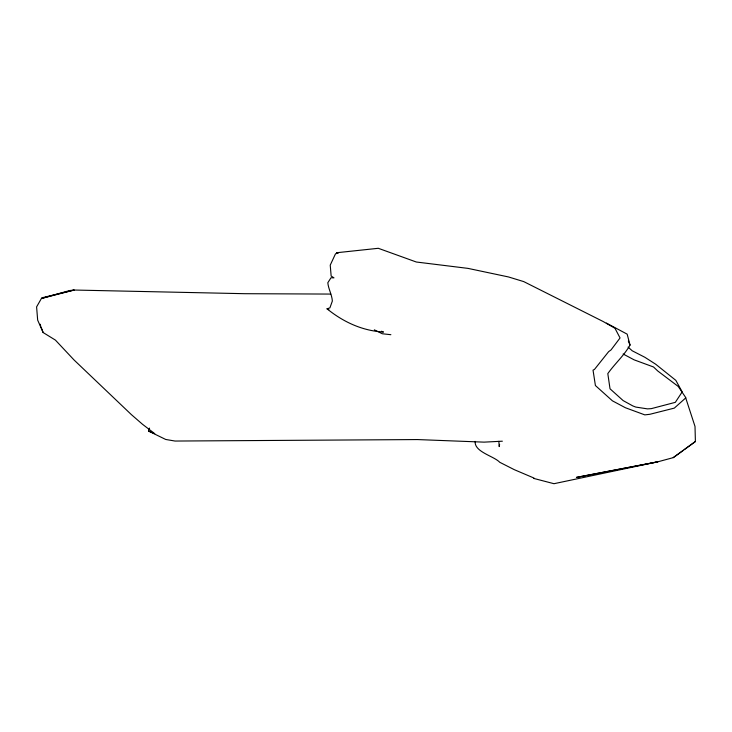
<?xml version="1.0" encoding="UTF-8"?>
<svg xmlns="http://www.w3.org/2000/svg" width="732" height="732" viewBox="0 0 732 732"><rect width="100%" height="100%" fill="white"/><g stroke="black" fill="none" stroke-linecap="round" stroke-linejoin="round"><path stroke-width="1.1" d="M499.608 444.351L499.206 446.584L498.858 441.341M475.159 441.387C474.162 451.973 493.944 456.054 499.727 462.276L514.294 469.669L534.04 478.069M502.353 441.195L484.053 442.137L417.432 439.566L175.04 441.048L165.725 439.465L148.55 431.075L149.566 428.092M606.389 323.077L627.159 334.149L630.042 345.074C623.966 355.725 614.862 363.639 607.807 373.604L610.021 388.793L623.17 400.614L632.86 405.949L635.779 407.074L647.491 408.877L651.27 408.648L675.325 402.344L682.197 391.895L675.81 380.338L655.616 364.17L644.828 357.262L632.219 350.793L628.111 347.105M338.047 253.309L336.665 252.732L378.298 248.294L416.307 262.01L467.968 268.379L508.466 276.943L523.737 281.6L603.186 321.531L614.962 328.265L620.05 337.955L611.028 349.923L608.64 351.644L594.476 369.431L593.03 370.154L595.409 385.544L612.419 400.834L625.412 407.742L644.819 414.879L649.897 414.285L674.3 408.117L685.884 397.787L678.244 386.459L657.766 370.996L653.52 366.979L634.113 359.842L623.124 353.995M533.802 478.435L553.978 483.706L657.748 461.828L673.23 457.646L695.4 441.524L695.007 426.436L685.811 398.208M673.23 457.646L683.606 450.134M684.704 449.265L695.4 441.524M41.596 298.436L69.613 290.558L74.152 290.037L244.827 293.697L330.727 294.072M42.685 298.162L74.152 290.037L41.779 297.842L36.6 306.882L37.661 320.104L43.142 332.548L55.403 340.096L74.051 359.979L131.376 414.614L142.493 424.267L154.754 433.655L148.55 431.075M390.87 334.698L382.269 333.755L374.345 329.839M336.665 252.732L337.662 253.208L335.521 253.784L330.233 265.14L331.157 276.046L333.975 277.858L331.01 277.757L327.817 282.735C328.384 288.93 331.925 294.63 332.355 301.035L329.903 307.87L327.039 308.812M381.363 331.248L383.477 332.044C362.322 330.809 343.409 322.043 327.058 308.831L328.842 309.645M628.331 341.03L630.042 345.074M41.019 326.939L43.142 332.548M40.141 324.203L40.663 326.005M657.748 461.828L576.441 477.401L657.748 461.828"/></g></svg>
